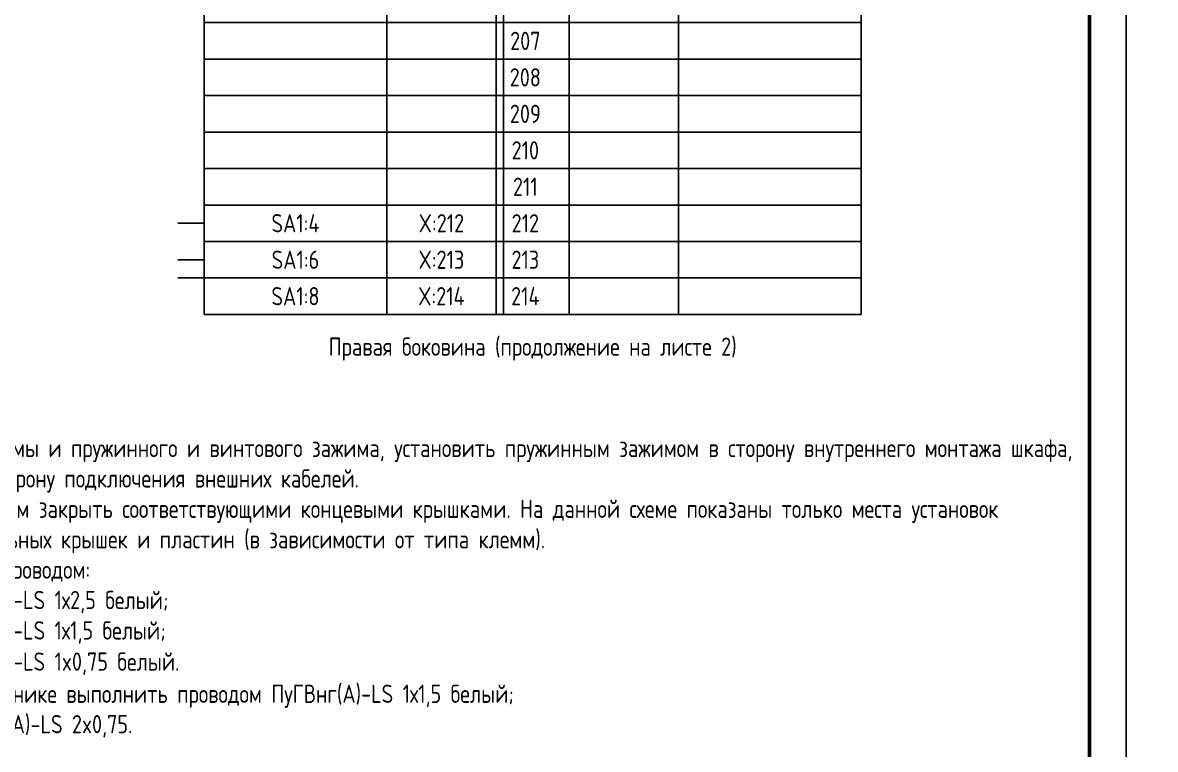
# Model space of a CAD drawing. Header units: millimetres. Extents: x -1117 to 5846, y -90 to 586.
# Drawn here: x 4765.8 to 4921, y 62.4 to 162 of the extents above; entities that cross this region are included whole.
import ezdxf

# ---------------------------------------------------------------- set-up
doc = ezdxf.new("R2010")
doc.units = ezdxf.units.MM
doc.styles.add('Gost_type_A', font='GOST_0.TTF')

msp = doc.modelspace()

# ---------------------------------------------------------------- linework, layer by layer
for p, q in [((4787.04, 134.5), (4790.67, 134.5)), ((4787.04, 129.5), (4790.67, 129.5)), ((4787.04, 127), (4790.67, 127))]:
    msp.add_line(p, q)
for points in [[(4917, 420), (4917, 0), (4620, 0), (4620, 420)], [(5214, 420), (5214, 0), (4917, 0), (4917, 420)], [(4830.67, 382), (4831.67, 382), (4831.67, 122), (4830.67, 122)], [(4790.67, 167), (4815.67, 167), (4815.67, 162), (4790.67, 162)], [(4815.67, 167), (4830.67, 167), (4830.67, 162), (4815.67, 162)], [(4840.67, 167), (4830.67, 167), (4830.67, 162), (4840.67, 162)], [(4855.67, 167), (4840.67, 167), (4840.67, 162), (4855.67, 162)], [(4880.67, 167), (4855.67, 167), (4855.67, 162), (4880.67, 162)], [(4790.67, 162), (4815.67, 162), (4815.67, 157), (4790.67, 157)], [(4790.67, 162), (4815.67, 162), (4815.67, 157), (4790.67, 157)], [(4815.67, 162), (4830.67, 162), (4830.67, 157), (4815.67, 157)], [(4815.67, 162), (4830.67, 162), (4830.67, 157), (4815.67, 157)], [(4840.67, 162), (4830.67, 162), (4830.67, 157), (4840.67, 157)], [(4840.67, 162), (4830.67, 162), (4830.67, 157), (4840.67, 157)], [(4855.67, 162), (4840.67, 162), (4840.67, 157), (4855.67, 157)], [(4855.67, 162), (4840.67, 162), (4840.67, 157), (4855.67, 157)], [(4880.67, 162), (4855.67, 162), (4855.67, 157), (4880.67, 157)], [(4880.67, 162), (4855.67, 162), (4855.67, 157), (4880.67, 157)], [(4790.67, 157), (4815.67, 157), (4815.67, 152), (4790.67, 152)], [(4790.67, 157), (4815.67, 157), (4815.67, 152), (4790.67, 152)], [(4815.67, 157), (4830.67, 157), (4830.67, 152), (4815.67, 152)], [(4815.67, 157), (4830.67, 157), (4830.67, 152), (4815.67, 152)], [(4840.67, 157), (4830.67, 157), (4830.67, 152), (4840.67, 152)], [(4840.67, 157), (4830.67, 157), (4830.67, 152), (4840.67, 152)], [(4855.67, 157), (4840.67, 157), (4840.67, 152), (4855.67, 152)], [(4855.67, 157), (4840.67, 157), (4840.67, 152), (4855.67, 152)], [(4880.67, 157), (4855.67, 157), (4855.67, 152), (4880.67, 152)], [(4880.67, 157), (4855.67, 157), (4855.67, 152), (4880.67, 152)], [(4790.67, 152), (4815.67, 152), (4815.67, 147), (4790.67, 147)], [(4815.67, 152), (4830.67, 152), (4830.67, 147), (4815.67, 147)], [(4840.67, 152), (4830.67, 152), (4830.67, 147), (4840.67, 147)], [(4855.67, 152), (4840.67, 152), (4840.67, 147), (4855.67, 147)], [(4880.67, 152), (4855.67, 152), (4855.67, 147), (4880.67, 147)], [(4790.67, 147), (4815.67, 147), (4815.67, 142), (4790.67, 142)], [(4815.67, 147), (4830.67, 147), (4830.67, 142), (4815.67, 142)], [(4840.67, 147), (4830.67, 147), (4830.67, 142), (4840.67, 142)], [(4855.67, 147), (4840.67, 147), (4840.67, 142), (4855.67, 142)], [(4880.67, 147), (4855.67, 147), (4855.67, 142), (4880.67, 142)], [(4790.67, 142), (4815.67, 142), (4815.67, 137), (4790.67, 137)], [(4815.67, 142), (4830.67, 142), (4830.67, 137), (4815.67, 137)], [(4840.67, 142), (4830.67, 142), (4830.67, 137), (4840.67, 137)], [(4855.67, 142), (4840.67, 142), (4840.67, 137), (4855.67, 137)], [(4880.67, 142), (4855.67, 142), (4855.67, 137), (4880.67, 137)], [(4790.67, 137), (4815.67, 137), (4815.67, 132), (4790.67, 132)], [(4815.67, 137), (4830.67, 137), (4830.67, 132), (4815.67, 132)], [(4840.67, 137), (4830.67, 137), (4830.67, 132), (4840.67, 132)], [(4855.67, 137), (4840.67, 137), (4840.67, 132), (4855.67, 132)], [(4880.67, 137), (4855.67, 137), (4855.67, 132), (4880.67, 132)], [(4790.67, 132), (4815.67, 132), (4815.67, 127), (4790.67, 127)], [(4815.67, 132), (4830.67, 132), (4830.67, 127), (4815.67, 127)], [(4840.67, 132), (4830.67, 132), (4830.67, 127), (4840.67, 127)], [(4855.67, 132), (4840.67, 132), (4840.67, 127), (4855.67, 127)], [(4880.67, 132), (4855.67, 132), (4855.67, 127), (4880.67, 127)], [(4790.67, 127), (4815.67, 127), (4815.67, 122), (4790.67, 122)], [(4815.67, 127), (4830.67, 127), (4830.67, 122), (4815.67, 122)], [(4840.67, 127), (4830.67, 127), (4830.67, 122), (4840.67, 122)], [(4855.67, 127), (4840.67, 127), (4840.67, 122), (4855.67, 122)], [(4880.67, 127), (4855.67, 127), (4855.67, 122), (4880.67, 122)]]:
    msp.add_lwpolyline(points, close=True)
at = {"lineweight": 50}
msp.add_lwpolyline([(4912, 415), (4912, 5), (4640, 5), (4640, 415)], close=True, dxfattribs=at)

# ---------------------------------------------------------------- texts
at = {"ltscale": 10, "char_height": 2.5, "attachment_point": 5, "style": 'Gost_type_A'}
for s, insert, width in [('207', (4834.67, 159.5), 8), ('208', (4834.67, 154.5), 8), ('209', (4834.67, 149.5), 8), ('210', (4834.67, 144.5), 8), ('211', (4834.67, 139.5), 8), ('X:212', (4823.17, 134.5), 15), ('212', (4834.67, 134.5), 8), ('X:213', (4823.17, 129.5), 15), ('213', (4834.67, 129.5), 8), ('X:214', (4823.17, 124.5), 15), ('214', (4834.67, 124.5), 8)]:
    msp.add_mtext(s, dxfattribs=dict(at, insert=insert, width=width))
at = {"char_height": 2.5, "style": 'Gost_type_A'}
for s, insert, width, attachment_point in [('SA1:4', (4803.17, 134.5), 25, 5), ('SA1:6', (4803.17, 129.5), 25, 5), ('SA1:8', (4803.17, 124.5), 25, 5), ('\\pxt31;Правая боковина (продолжение на листе 2)', (4835.67, 117.25), 90, 5), ('\\pxi2,ql,t4;1.^IПри наличии у клеммы и пружинного и винтового зажима, установить пружинным зажимом в сторону внутреннего монтажа шкафа, а винтовым зажимом - в сторону подключения внешних кабелей.\\P2.^IОткрытые части клемм закрыть соответствующими концевыми крышками. На данной схеме показаны только места установок дополнительных разделительных крышек и пластин (в зависимости от типа клемм).\\P{\\A1;3.^IМонтаж выполнить проводом:\\P\\pi0,l4,q*,t4,9;-//-^I- ПуГВнг(А)-LS 1х2,5 белый;\\P\\pi2.42857,l1.57143,ql,t1.57143,9;-/-  ^I- ПуГВнг(А)-LS 1х1,5 белый; \\P\\pi-5,l9,q*,t9;\\fArial|b0|i0|c0|p34;\\H1.08333x;―^I\\fGOST type A|b0|i0|c204|p34;\\H0.92308x;- ПуГВнг(А)-LS 1x0,75 белый.\\A0;\\fMS Shell Dlg 2|b0|i0|c204|p0;\\H0.70834x;\\P\\pi2,l0,ql,t4;\\A1;\\fGOST type A|b0|i0|c204|p34;\\H1.41176x;4.^IПеремычки на клеммнике выполнить проводом ПуГВнг(А)-LS 1х1,5 белый;\\P5.^IWE2 - Кабель ПВСнг(А)-LS 2x0,75.}', (4727, 64), 183, 7)]:
    msp.add_mtext(s, dxfattribs=dict(at, insert=insert, width=width, attachment_point=attachment_point))

doc.saveas('drawing.dxf')
